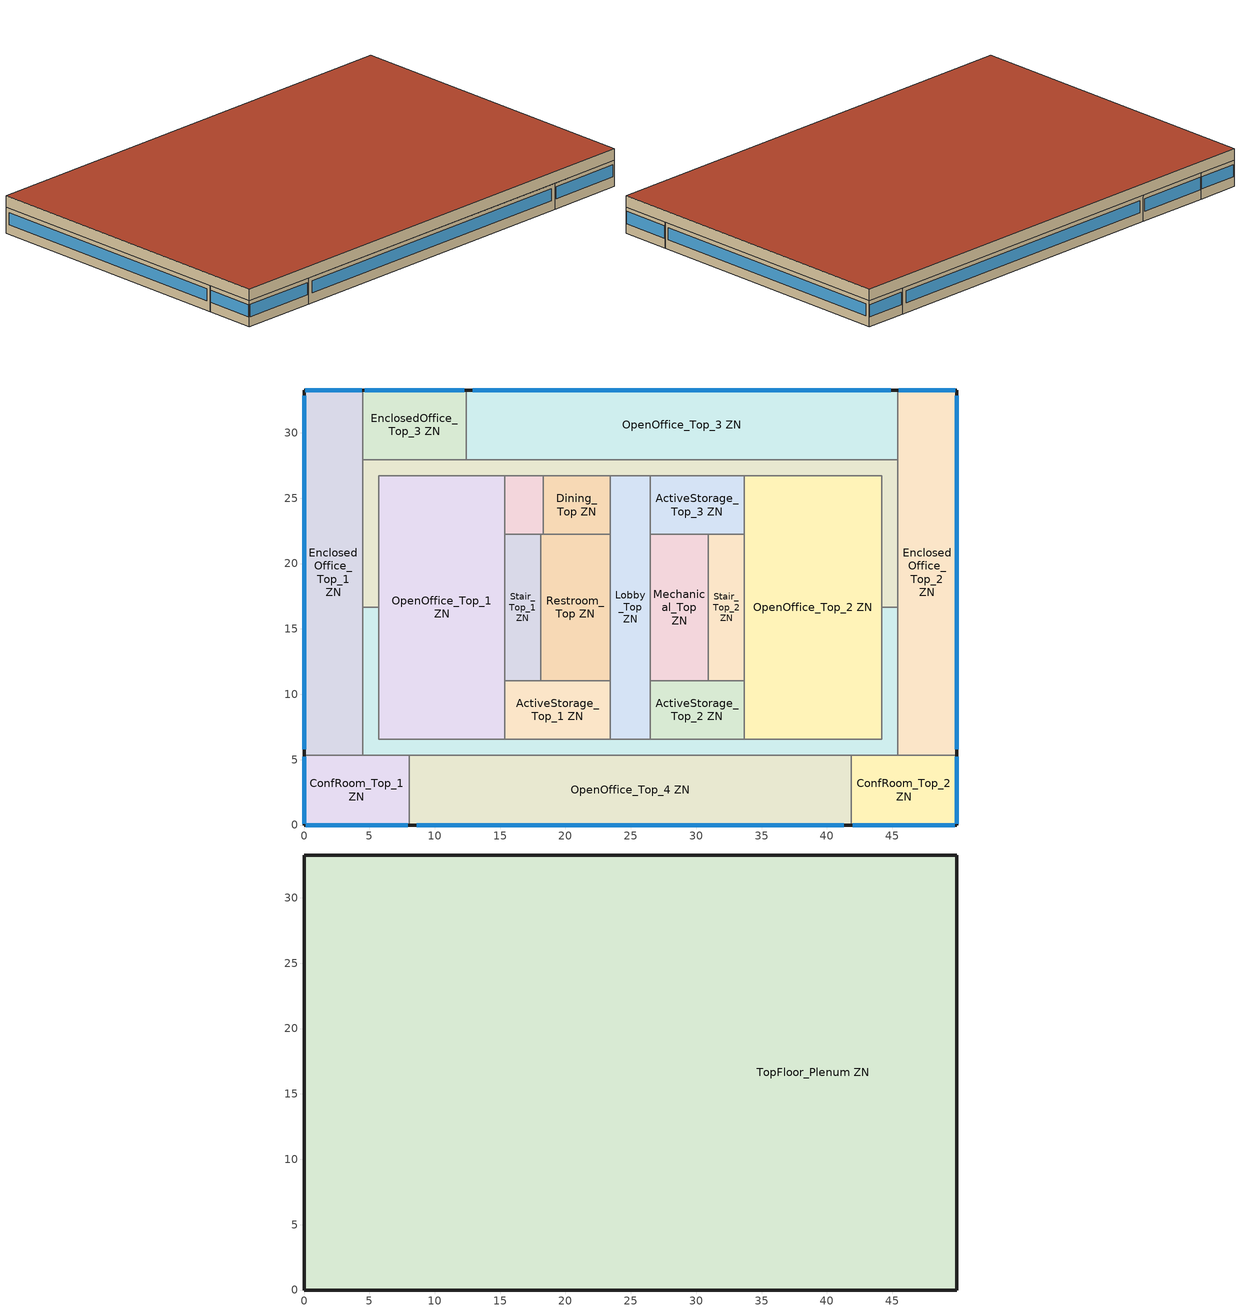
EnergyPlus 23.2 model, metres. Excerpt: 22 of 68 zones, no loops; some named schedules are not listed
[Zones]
ActiveStorage_Top_1 ZN
 floor to MidFloor_Plenum ZN (Typical Interior Floor): 23.43,11.04 23.43,6.56 15.35,6.56 15.35,11.04 z7.92
 wall to Restroom_Top ZN (Typical Interior Wall): 23.43,11.04 18.1,11.04 z7.92:10.67
 wall to Stair_Top_1 ZN (Typical Interior Wall): 18.1,11.04 15.35,11.04 z7.92:10.67
 wall to Lobby_Top ZN (Typical Interior Wall): 23.43,6.56 23.43,11.04 z7.92:10.67
 wall to Corridor_Top_1 ZN (Typical Interior Wall): 15.35,6.56 23.43,6.56 z7.92:10.67
 wall to OpenOffice_Top_1 ZN (Typical Interior Wall): 15.35,11.04 15.35,6.56 z7.92:10.67
ActiveStorage_Top_2 ZN
 floor to MidFloor_Plenum ZN (Typical Interior Floor): 33.67,11.04 33.67,6.56 26.48,6.56 26.48,11.04 z7.92
 wall to Stair_Top_2 ZN (Typical Interior Wall): 33.67,11.04 30.93,11.04 z7.92:10.67
 wall to Mechanical_Top ZN (Typical Interior Wall): 30.93,11.04 26.48,11.04 z7.92:10.67
 wall to OpenOffice_Top_2 ZN (Typical Interior Wall): 33.67,6.56 33.67,11.04 z7.92:10.67
 wall to Corridor_Top_1 ZN (Typical Interior Wall): 26.48,6.56 33.67,6.56 z7.92:10.67
 wall to Lobby_Top ZN (Typical Interior Wall): 26.48,11.04 26.48,6.56 z7.92:10.67
ActiveStorage_Top_3 ZN
 floor to MidFloor_Plenum ZN (Typical Interior Floor): 33.67,26.71 33.67,22.23 26.48,22.23 26.48,26.71 z7.92
 wall to Corridor_Top_2 ZN (Typical Interior Wall): 33.67,26.71 26.48,26.71 z7.92:10.67
 wall to OpenOffice_Top_2 ZN (Typical Interior Wall): 33.67,22.23 33.67,26.71 z7.92:10.67
 wall to Stair_Top_2 ZN (Typical Interior Wall): 30.93,22.23 33.67,22.23 z7.92:10.67
 wall to Mechanical_Top ZN (Typical Interior Wall): 26.48,22.23 30.93,22.23 z7.92:10.67
 wall to Lobby_Top ZN (Typical Interior Wall): 26.48,26.71 26.48,22.23 z7.92:10.67
ActiveStorage_Top_4 ZN
 floor to MidFloor_Plenum ZN (Typical Interior Floor): 18.31,26.71 18.31,22.23 15.35,22.23 15.35,26.71 z7.92
 wall to Corridor_Top_2 ZN (Typical Interior Wall): 18.31,26.71 15.35,26.71 z7.92:10.67
 wall to Dining_Top ZN (Typical Interior Wall): 18.31,22.23 18.31,26.71 z7.92:10.67
 wall to Restroom_Top ZN (Typical Interior Wall): 18.1,22.23 18.31,22.23 z7.92:10.67
 wall to Stair_Top_1 ZN (Typical Interior Wall): 15.35,22.23 18.1,22.23 z7.92:10.67
 wall to OpenOffice_Top_1 ZN (Typical Interior Wall): 15.35,26.71 15.35,22.23 z7.92:10.67
ConfRoom_Top_1 ZN
 floor to MidFloor_Plenum ZN (Typical Interior Floor): 8.07,5.34 8.07,0 0,0 0,5.34 z7.92
 wall outside (PRM Steel Framed Exterior Wall R-8.06): 0,5.34 0,0 8.07,0 z7.92:10.67
 wall to Corridor_Top_1 ZN (Typical Interior Wall): 8.07,5.34 4.5,5.34 z7.92:10.67
 wall to EnclosedOffice_Top_1 ZN (Typical Interior Wall): 4.5,5.34 0,5.34 z7.92:10.67
 wall to OpenOffice_Top_4 ZN (Typical Interior Wall): 8.07,0 8.07,5.34 z7.92:10.67
 window (Simple Glazing U 0.57 SHGC 0.25 VT 0.28): 0.15,0 7.92,0 z8.97:10.24; 0,5.24 0,0.11 z8.97:10.25
ConfRoom_Top_2 ZN
 floor to MidFloor_Plenum ZN (Typical Interior Floor): 49.91,5.34 49.91,0 41.84,0 41.84,5.34 z7.92
 wall outside (PRM Steel Framed Exterior Wall R-8.06): 41.84,0 49.91,0 49.91,5.34 z7.92:10.67
 wall to Corridor_Top_1 ZN (Typical Interior Wall): 45.41,5.34 41.84,5.34 z7.92:10.67
 wall to EnclosedOffice_Top_2 ZN (Typical Interior Wall): 49.91,5.34 45.41,5.34 z7.92:10.67
 wall to OpenOffice_Top_4 ZN (Typical Interior Wall): 41.84,5.34 41.84,0 z7.92:10.67
 window (Simple Glazing U 0.57 SHGC 0.25 VT 0.28): 49.91,0.11 49.91,5.24 z8.97:10.25; 41.99,0 49.76,0 z8.97:10.24
Corridor_Top_1 ZN
 floor to MidFloor_Plenum ZN (Typical Interior Floor): 45.41,16.64 45.41,5.34 4.5,5.34 4.5,16.64 5.72,16.64 5.72,6.56 44.19,6.56 44.19,16.64 z7.92
 wall to Corridor_Top_2 ZN (Typical Interior Wall): 45.41,16.64 44.19,16.64 / 5.72,16.64 4.5,16.64 z7.92:10.67
 wall to Lobby_Top ZN (Typical Interior Wall): 26.48,6.56 23.43,6.56 z7.92:10.67
 wall to OpenOffice_Top_1 ZN (Typical Interior Wall): 15.35,6.56 5.72,6.56 5.72,16.64 z7.92:10.67
 wall to OpenOffice_Top_2 ZN (Typical Interior Wall): 44.19,16.64 44.19,6.56 33.67,6.56 z7.92:10.67
 wall to EnclosedOffice_Top_2 ZN (Typical Interior Wall): 45.41,5.34 45.41,16.64 z7.92:10.67
 wall to OpenOffice_Top_4 ZN (Typical Interior Wall): 8.07,5.34 16.57,5.34 33.34,5.34 41.84,5.34 z7.92:10.67
 wall to EnclosedOffice_Top_1 ZN (Typical Interior Wall): 4.5,16.64 4.5,5.34 z7.92:10.67
Corridor_Top_2 ZN
 floor to MidFloor_Plenum ZN (Typical Interior Floor): 45.41,27.93 45.41,16.64 44.19,16.64 44.19,26.71 5.72,26.71 5.72,16.64 4.5,16.64 4.5,27.93 z7.92
 wall to EnclosedOffice_Top_3 ZN (Typical Interior Wall): 12.39,27.93 10.08,27.93 4.5,27.93 z7.92:10.67
 wall to OpenOffice_Top_3 ZN (Typical Interior Wall): 45.41,27.93 12.39,27.93 z7.92:10.67
 wall to EnclosedOffice_Top_2 ZN (Typical Interior Wall): 45.41,16.64 45.41,27.93 z7.92:10.67
 wall to OpenOffice_Top_1 ZN (Typical Interior Wall): 5.72,16.64 5.72,26.71 15.35,26.71 z7.92:10.67
 wall to OpenOffice_Top_2 ZN (Typical Interior Wall): 33.67,26.71 44.19,26.71 44.19,16.64 z7.92:10.67
 wall to Lobby_Top ZN (Typical Interior Wall): 23.43,26.71 26.48,26.71 z7.92:10.67
 wall to Dining_Top ZN (Typical Interior Wall): 18.31,26.71 23.43,26.71 z7.92:10.67
 wall to EnclosedOffice_Top_1 ZN (Typical Interior Wall): 4.5,27.93 4.5,16.64 z7.92:10.67
Dining_Top ZN
 floor to MidFloor_Plenum ZN (Typical Interior Floor): 23.43,26.71 23.43,22.23 18.31,22.23 18.31,26.71 z7.92
 wall to Lobby_Top ZN (Typical Interior Wall): 23.43,22.23 23.43,26.71 z7.92:10.67
 wall to Restroom_Top ZN (Typical Interior Wall): 18.31,22.23 23.43,22.23 z7.92:10.67
EnclosedOffice_Top_1 ZN
 floor to MidFloor_Plenum ZN (Typical Interior Floor): 4.5,33.27 4.5,5.34 0,5.34 0,33.27 z7.92
 wall outside (PRM Steel Framed Exterior Wall R-8.06): 4.5,33.27 0,33.27 0,5.34 z7.92:10.67
 wall to EnclosedOffice_Top_3 ZN (Typical Interior Wall): 4.5,27.93 4.5,33.27 z7.92:10.67
 window (Simple Glazing U 0.57 SHGC 0.25 VT 0.28): 4.41,33.27 0.09,33.27 z8.97:10.25; 0,32.82 0,5.8 z8.97:10.24
EnclosedOffice_Top_2 ZN
 floor to MidFloor_Plenum ZN (Typical Interior Floor): 49.91,33.27 49.91,5.34 45.41,5.34 45.41,33.27 z7.92
 wall outside (PRM Steel Framed Exterior Wall R-8.06): 49.91,5.34 49.91,33.27 45.41,33.27 z7.92:10.67
 wall to OpenOffice_Top_3 ZN (Typical Interior Wall): 45.41,33.27 45.41,27.93 z7.92:10.67
 window (Simple Glazing U 0.57 SHGC 0.25 VT 0.28): 49.82,33.27 45.5,33.27 z8.97:10.25; 49.91,5.8 49.91,32.82 z8.97:10.24
EnclosedOffice_Top_3 ZN
 floor to MidFloor_Plenum ZN (Typical Interior Floor): 12.39,33.27 12.39,27.93 4.5,27.93 4.5,33.27 z7.92
 wall outside (PRM Steel Framed Exterior Wall R-8.06): 12.39,33.27 4.5,33.27 z7.92:10.67
 wall to OpenOffice_Top_3 ZN (Typical Interior Wall): 12.39,27.93 12.39,33.27 z7.92:10.67
 window (Simple Glazing U 0.57 SHGC 0.25 VT 0.28): 12.25,33.27 4.65,33.27 z8.97:10.24
Lobby_Top ZN
 floor to MidFloor_Plenum ZN (Typical Interior Floor): 26.48,26.71 26.48,6.56 23.43,6.56 23.43,26.71 z7.92
 wall to Mechanical_Top ZN (Typical Interior Wall): 26.48,11.04 26.48,22.23 z7.92:10.67
 wall to Restroom_Top ZN (Typical Interior Wall): 23.43,22.23 23.43,11.04 z7.92:10.67
Mechanical_Top ZN
 floor to MidFloor_Plenum ZN (Typical Interior Floor): 30.93,22.23 30.93,11.04 26.48,11.04 26.48,22.23 z7.92
 wall to Stair_Top_2 ZN (Typical Interior Wall): 30.93,11.04 30.93,22.23 z7.92:10.67
OpenOffice_Top_1 ZN
 floor to MidFloor_Plenum ZN (Typical Interior Floor): 15.35,26.71 15.35,6.56 5.72,6.56 5.72,26.71 z7.92
 wall to Stair_Top_1 ZN (Typical Interior Wall): 15.35,11.04 15.35,22.23 z7.92:10.67
OpenOffice_Top_2 ZN
 floor to MidFloor_Plenum ZN (Typical Interior Floor): 44.19,26.71 44.19,6.56 33.67,6.56 33.67,26.71 z7.92
 wall to Stair_Top_2 ZN (Typical Interior Wall): 33.67,22.23 33.67,11.04 z7.92:10.67
OpenOffice_Top_3 ZN
 floor to MidFloor_Plenum ZN (Typical Interior Floor): 45.41,33.27 45.41,27.93 12.39,27.93 12.39,33.27 z7.92
 wall outside (PRM Steel Framed Exterior Wall R-8.06): 45.41,33.27 12.39,33.27 z7.92:10.67
 window (Simple Glazing U 0.57 SHGC 0.25 VT 0.28): 44.87,33.27 12.92,33.27 z8.97:10.24
OpenOffice_Top_4 ZN
 floor to MidFloor_Plenum ZN (Typical Interior Floor): 41.84,5.34 41.84,0 8.07,0 8.07,5.34 z7.92
 wall outside (PRM Steel Framed Exterior Wall R-8.06): 8.07,0 41.84,0 z7.92:10.67
 window (Simple Glazing U 0.57 SHGC 0.25 VT 0.28): 8.61,0 41.3,0 z8.97:10.24
Restroom_Top ZN
 floor to MidFloor_Plenum ZN (Typical Interior Floor): 23.43,22.23 23.43,11.04 18.1,11.04 18.1,22.23 z7.92
 wall to Stair_Top_1 ZN (Typical Interior Wall): 18.1,22.23 18.1,11.04 z7.92:10.67
Stair_Top_1 ZN
 floor to MidFloor_Plenum ZN (Typical Interior Floor): 18.1,22.23 18.1,11.04 15.35,11.04 15.35,22.23 z7.92
Stair_Top_2 ZN
 floor to MidFloor_Plenum ZN (Typical Interior Floor): 33.67,22.23 33.67,11.04 30.93,11.04 30.93,22.23 z7.92
TopFloor_Plenum ZN
 floor to Restroom_Top ZN (Typical Interior Floor): 23.43,22.23 23.43,11.04 18.1,11.04 18.1,22.23 z10.67
 floor to OpenOffice_Top_3 ZN (Typical Interior Floor): 45.41,33.27 45.41,27.93 12.39,27.93 12.39,33.27 z10.67
 floor to ConfRoom_Top_1 ZN (Typical Interior Floor): 8.07,5.34 8.07,0 0,0 0,5.34 z10.67
 floor to Corridor_Top_1 ZN (Typical Interior Floor): 45.41,16.64 45.41,5.34 4.5,5.34 4.5,16.64 5.72,16.64 5.72,6.56 44.19,6.56 44.19,16.64 z10.67
 floor to Stair_Top_1 ZN (Typical Interior Floor): 18.1,22.23 18.1,11.04 15.35,11.04 15.35,22.23 z10.67
 floor to Dining_Top ZN (Typical Interior Floor): 23.43,26.71 23.43,22.23 18.31,22.23 18.31,26.71 z10.67
 floor to Lobby_Top ZN (Typical Interior Floor): 26.48,26.71 26.48,6.56 23.43,6.56 23.43,26.71 z10.67
 floor to ConfRoom_Top_2 ZN (Typical Interior Floor): 49.91,5.34 49.91,0 41.84,0 41.84,5.34 z10.67
 floor to EnclosedOffice_Top_1 ZN (Typical Interior Floor): 4.5,33.27 4.5,5.34 0,5.34 0,33.27 z10.67
 floor to EnclosedOffice_Top_2 ZN (Typical Interior Floor): 49.91,33.27 49.91,5.34 45.41,5.34 45.41,33.27 z10.67
 floor to Corridor_Top_2 ZN (Typical Interior Floor): 45.41,27.93 45.41,16.64 44.19,16.64 44.19,26.71 5.72,26.71 5.72,16.64 4.5,16.64 4.5,27.93 z10.67
 floor to OpenOffice_Top_2 ZN (Typical Interior Floor): 44.19,26.71 44.19,6.56 33.67,6.56 33.67,26.71 z10.67
 floor to OpenOffice_Top_1 ZN (Typical Interior Floor): 15.35,26.71 15.35,6.56 5.72,6.56 5.72,26.71 z10.67
 floor to EnclosedOffice_Top_3 ZN (Typical Interior Floor): 12.39,33.27 12.39,27.93 4.5,27.93 4.5,33.27 z10.67
 floor to OpenOffice_Top_4 ZN (Typical Interior Floor): 41.84,5.34 41.84,0 8.07,0 8.07,5.34 z10.67
 floor to ActiveStorage_Top_4 ZN (Typical Interior Floor): 18.31,26.71 18.31,22.23 15.35,22.23 15.35,26.71 z10.67
 floor to ActiveStorage_Top_2 ZN (Typical Interior Floor): 33.67,11.04 33.67,6.56 26.48,6.56 26.48,11.04 z10.67
 floor to Mechanical_Top ZN (Typical Interior Floor): 30.93,22.23 30.93,11.04 26.48,11.04 26.48,22.23 z10.67
 floor to ActiveStorage_Top_1 ZN (Typical Interior Floor): 23.43,11.04 23.43,6.56 15.35,6.56 15.35,11.04 z10.67
 floor to ActiveStorage_Top_3 ZN (Typical Interior Floor): 33.67,26.71 33.67,22.23 26.48,22.23 26.48,26.71 z10.67
 floor to Stair_Top_2 ZN (Typical Interior Floor): 33.67,22.23 33.67,11.04 30.93,11.04 30.93,22.23 z10.67
 wall outside (PRM Steel Framed Exterior Wall R-8.06): 49.91,33.27 0,33.27 0,0 49.91,0 49.91,33.27 z10.67:11.89
 roof outside (PRM IEAD Roof R-15.87): 49.91,0 49.91,33.27 0,33.27 0,0 z11.89
[Building]
90.1-PRM-2019--ASHRAE 169-2013-3B: North Axis {deg}=0; Terrain=City
[Site:Location]
El Paso International Ap  Ut: Latitude {deg}=31.77; Longitude {deg}=-106.5; Time Zone {hr}=-7; Elevation {m}=1186
[SizingPeriod:DesignDay] Month=7; Day of Month=21; Day Type=SummerDesignDay; Daily Dry-Bulb Temperature Range {deltaC}=9.5; Dry-Bulb Temperature Range Modifier Type=DefaultMultipliers; Barometric Pressure {Pa}=97679; Wind Speed {m/s}=4; Wind Direction {deg}=300; Rain Indicator=No; Snow Indicator=No; Daylight Saving Time Indicator=No; Solar Model Indicator=ASHRAETau; ASHRAE Clear Sky Optical Depth for Beam Irradiance (taub)=0.556; ASHRAE Clear Sky Optical Depth for Diffuse Irradiance (taud)=1.779; Begin Environment Reset Mode=FullResetAtBeginEnvironment
Name | Maximum Dry-Bulb Temperature {C} | Humidity Condition Type | Wetbulb or DewPoint at Maximum Dry-Bulb {C} | Enthalpy at Maximum Dry-Bulb {J/kg}
Atlanta Hartsfield Intl Ap Ann Clg .4% Condns DB=>MWB | 34.4 | Wetbulb | 23.5
Atlanta Hartsfield Intl Ap Ann Clg .4% Condns DP=>MDB | 27.3 | Dewpoint | 23.4
Atlanta Hartsfield Intl Ap Ann Clg .4% Condns Enth=>MDB | 31.3 | Enthalpy |  | 77900
Atlanta Hartsfield Intl Ap Ann Clg .4% Condns WB=>MDB | 31.2 | Wetbulb | 25.1
[Site:GroundTemperature:FCfactorMethod]
January Ground Temperature {C}=18.3; February Ground Temperature {C}=11.2; March Ground Temperature {C}=6.8; April Ground Temperature {C}=8.1; May Ground Temperature {C}=10.3; June Ground Temperature {C}=12.5; July Ground Temperature {C}=19.2; August Ground Temperature {C}=23.8; September Ground Temperature {C}=27.9; October Ground Temperature {C}=27.5; November Ground Temperature {C}=26.3; December Ground Temperature {C}=23.4
[Site:WaterMainsTemperature]
Calculation Method=Correlation; Annual Average Outdoor Air Temperature {C}=12.4667; Maximum Difference In Monthly Average Outdoor Air Temperatures {deltaC}=25.2
[Material] Thermal Absorptance=0.9
Name | Roughness | Thickness {m} | Conductivity {W/m-K} | Density {kg/m3} | Specific Heat {J/kg-K} | Solar Absorptance | Visible Absorptance
100mm Normalweight concrete floor | MediumSmooth | 0.1016 | 2.31 | 2322 | 832 | 0.7 | 0.7
5/8 in. Gypsum Board | MediumSmooth | 0.0159 | 0.16 | 800 | 1090 | 0.7 | 0.7
G01 13mm gypsum board | Smooth | 0.0127 | 0.16 | 800 | 1090 | 0.7 | 0.5
Metal Roof Surface | Smooth | 0.0008 | 45.28 | 7824 | 500 | 0.7 | 0.7
Roof Membrane | VeryRough | 0.0095 | 0.16 | 1121.29 | 1460 | 0.7 | 0.7
Std Wood 6inch | MediumSmooth | 0.15 | 0.12 | 540 | 1210 | 0.7 | 0.7
Stucco - 3/8 in. | Smooth | 0.009652 | 0.721197 | 1855.1 | 837.36 | 0 | 0
[Material:NoMass] Thermal Absorptance=0.9; Solar Absorptance=0.7
Name | Roughness | Thermal Resistance {m2-K/W} | Visible Absorptance
CP02 CARPET PAD | VeryRough | 0.21648 | 0.8
Typical Insulation R-14.76 | Smooth | 2.59864 | 0.7
Typical Insulation R-6.01 | Smooth | 1.05842 | 0.7
[WindowMaterial:SimpleGlazingSystem]
Simple Glazing U 0.57 SHGC 0.25 VT 0.28: U-Factor {W/m2-K}=3.23661; Solar Heat Gain Coefficient=0.25; Visible Transmittance=0.28
[Construction]
InteriorFurnishings: Std Wood 6inch
PRM IEAD Roof R-15.87: Roof Membrane, Typical Insulation R-14.76, Metal Roof Surface
PRM Steel Framed Exterior Wall R-8.06: Stucco - 3/8 in., 5/8 in. Gypsum Board, Typical Insulation R-6.01, 5/8 in. Gypsum Board
Simple Glazing U 0.57 SHGC 0.25 VT 0.28: Simple Glazing U 0.57 SHGC 0.25 VT 0.28
Typical Interior Floor: 100mm Normalweight concrete floor, CP02 CARPET PAD
Typical Interior Wall: G01 13mm gypsum board, G01 13mm gypsum board
[Space]
Name | Zone | Space Type
ActiveStorage_Top_1 | ActiveStorage_Top_1 ZN | MediumOffice - Storage
ActiveStorage_Top_2 | ActiveStorage_Top_2 ZN | MediumOffice - Storage
ActiveStorage_Top_3 | ActiveStorage_Top_3 ZN | MediumOffice - Storage
ActiveStorage_Top_4 | ActiveStorage_Top_4 ZN | MediumOffice - Storage
ConfRoom_Top_1 | ConfRoom_Top_1 ZN | MediumOffice - Conference
ConfRoom_Top_2 | ConfRoom_Top_2 ZN | MediumOffice - Conference
Corridor_Top_1 | Corridor_Top_1 ZN | MediumOffice - Corridor
Corridor_Top_2 | Corridor_Top_2 ZN | MediumOffice - Corridor
Dining_Top | Dining_Top ZN | MediumOffice - Dining
EnclosedOffice_Top_1 | EnclosedOffice_Top_1 ZN | MediumOffice - ClosedOffice
EnclosedOffice_Top_2 | EnclosedOffice_Top_2 ZN | MediumOffice - ClosedOffice
EnclosedOffice_Top_3 | EnclosedOffice_Top_3 ZN | MediumOffice - ClosedOffice
Lobby_Top | Lobby_Top ZN | MediumOffice - Lobby
Mechanical_Top | Mechanical_Top ZN | MediumOffice - Elec/MechRoom
OpenOffice_Top_1 | OpenOffice_Top_1 ZN | MediumOffice - OpenOffice
OpenOffice_Top_2 | OpenOffice_Top_2 ZN | MediumOffice - OpenOffice
OpenOffice_Top_3 | OpenOffice_Top_3 ZN | MediumOffice - OpenOffice
OpenOffice_Top_4 | OpenOffice_Top_4 ZN | MediumOffice - OpenOffice
Restroom_Top | Restroom_Top ZN | MediumOffice - Restroom
Stair_Top_1 | Stair_Top_1 ZN | MediumOffice - Stair
Stair_Top_2 | Stair_Top_2 ZN | MediumOffice - Stair
TopFloor_Plenum | TopFloor_Plenum ZN | Plenum Space Type
[SpaceList]
MediumOffice - Storage: ActiveStorage_Bot_2, ActiveStorage_Bot_4, ActiveStorage_Mid_4, ActiveStorage_Mid_2, ActiveStorage_Bot_3, ActiveStorage_Bot_1, ActiveStorage_Mid_1, ActiveStorage_Top_2, ActiveStorage_Mid_3, ActiveStorage_Top_4, ActiveStorage_Top_3, ActiveStorage_Top_1
MediumOffice - Conference: ConfRoom_Bot_1, ConfRoom_Bot_2, ConfRoom_Top_2, ConfRoom_Mid_2, ConfRoom_Mid_1, ConfRoom_Top_1
MediumOffice - Corridor: Corridor_Bot_1, Corridor_Bot_2, Corridor_Top_1, Corridor_Mid_1, Corridor_Mid_2, Corridor_Top_2
MediumOffice - Dining: Dining_Bot, Dining_Mid, Dining_Top
MediumOffice - ClosedOffice: EnclosedOffice_Top_3, EnclosedOffice_Bot_3, EnclosedOffice_Bot_1, EnclosedOffice_Bot_4, EnclosedOffice_Mid_2, EnclosedOffice_Bot_2, EnclosedOffice_Mid_1, EnclosedOffice_Mid_3, EnclosedOffice_Top_2, EnclosedOffice_Top_1
Plenum Space Type: MidFloor_Plenum, FirstFloor_Plenum, TopFloor_Plenum
MediumOffice - Lobby: Lounge_Bot, Lobby_Bot, Lobby_Top, Lobby_Mid
MediumOffice - Elec/MechRoom: Mechanical_Bot, Mechanical_Mid, Mechanical_Top
MediumOffice - OpenOffice: OpenOffice_Top_4, OpenOffice_Mid_1, OpenOffice_Top_1, OpenOffice_Bot_2, OpenOffice_Bot_3, OpenOffice_Bot_1, OpenOffice_Top_3, OpenOffice_Mid_4, OpenOffice_Mid_2, OpenOffice_Mid_3, OpenOffice_Top_2
MediumOffice - Restroom: Restroom_Bot, Restroom_Mid, Restroom_Top
MediumOffice - Stair: Stair_Top_2, Stair_Bot_2, Stair_Bot_1, Stair_Mid_2, Stair_Top_1, Stair_Mid_1
[Zone] Multiplier=1
Name | Part of Total Floor Area
ActiveStorage_Top_1 ZN; ActiveStorage_Top_2 ZN; ActiveStorage_Top_3 ZN; ActiveStorage_Top_4 ZN; ConfRoom_Top_1 ZN; ConfRoom_Top_2 ZN; Corridor_Top_1 ZN; Corridor_Top_2 ZN; Dining_Top ZN; EnclosedOffice_Top_1 ZN; EnclosedOffice_Top_2 ZN; EnclosedOffice_Top_3 ZN; Lobby_Top ZN; Mechanical_Top ZN; OpenOffice_Top_1 ZN; OpenOffice_Top_2 ZN; OpenOffice_Top_3 ZN; OpenOffice_Top_4 ZN; Restroom_Top ZN; Stair_Top_1 ZN; Stair_Top_2 ZN | Yes
TopFloor_Plenum ZN | No
[InternalMass] Construction=InteriorFurnishings
Name | Zone or ZoneList | Space or SpaceList | Surface Area {m2}
ActiveStorage_Top_1 Mass | ActiveStorage_Top_1 ZN | ActiveStorage_Top_1 | 72.3705
ActiveStorage_Top_2 Mass | ActiveStorage_Top_2 ZN | ActiveStorage_Top_2 | 64.4479
ActiveStorage_Top_3 Mass | ActiveStorage_Top_3 ZN | ActiveStorage_Top_3 | 64.4479
ActiveStorage_Top_4 Mass | ActiveStorage_Top_4 ZN | ActiveStorage_Top_4 | 26.4846
ConfRoom_Top_1 Mass | ConfRoom_Top_1 ZN | ConfRoom_Top_1 | 86.211
ConfRoom_Top_2 Mass | ConfRoom_Top_2 ZN | ConfRoom_Top_2 | 86.211
Corridor_Top_1 Mass | Corridor_Top_1 ZN | Corridor_Top_1 | 148.881
Corridor_Top_2 Mass | Corridor_Top_2 ZN | Corridor_Top_2 | 148.881
Dining_Top Mass | Dining_Top ZN | Dining_Top | 45.8859
EnclosedOffice_Top_1 Mass | EnclosedOffice_Top_1 ZN | EnclosedOffice_Top_1 | 251.597
EnclosedOffice_Top_2 Mass | EnclosedOffice_Top_2 ZN | EnclosedOffice_Top_2 | 251.597
EnclosedOffice_Top_3 Mass | EnclosedOffice_Top_3 ZN | EnclosedOffice_Top_3 | 84.2524
Lobby_Top Mass | Lobby_Top ZN | Lobby_Top | 122.855
Mechanical_Top Mass | Mechanical_Top ZN | Mechanical_Top | 99.6165
OpenOffice_Top_1 Mass | OpenOffice_Top_1 ZN | OpenOffice_Top_1 | 388.208
OpenOffice_Top_2 Mass | OpenOffice_Top_2 ZN | OpenOffice_Top_2 | 423.848
OpenOffice_Top_3 Mass | OpenOffice_Top_3 ZN | OpenOffice_Top_3 | 352.626
OpenOffice_Top_4 Mass | OpenOffice_Top_4 ZN | OpenOffice_Top_4 | 360.821
Restroom_Top Mass | Restroom_Top ZN | Restroom_Top | 119.412
Stair_Top_1 Mass | Stair_Top_1 ZN | Stair_Top_1 | 61.4118
Stair_Top_2 Mass | Stair_Top_2 ZN | Stair_Top_2 | 61.4118
TopFloor_Plenum Mass | TopFloor_Plenum ZN | TopFloor_Plenum | 3321.48
[People] Number of People Schedule=OfficeMedium BLDG_OCC_SCH; Number of People Calculation Method=People/Area; Fraction Radiant=0.3; Activity Level Schedule=OfficeMedium ACTIVITY_SCH; Work Efficiency Schedule=Work Efficiency Schedule; Clothing Insulation Schedule=Clothing Schedule; Air Velocity Schedule=Air Velocity Schedule
Name | Zone or ZoneList or Space or SpaceList | People per Floor Area {person/m2}
MediumOffice - Conference People | MediumOffice - Conference | 0.538196
MediumOffice - Dining People | MediumOffice - Dining | 0.107639
MediumOffice - ClosedOffice People | MediumOffice - ClosedOffice | 0.0511286
MediumOffice - Lobby People | MediumOffice - Lobby | 0.107639
MediumOffice - OpenOffice People | MediumOffice - OpenOffice | 0.0565105
[Lights] Design Level Calculation Method=Watts/Area; Watts per Zone Floor Area {W/m2}=0; Return Air Fraction=0; Fraction Radiant=0.7; Fraction Visible=0.2; Fraction Replaceable=0
Name | Zone or ZoneList or Space or SpaceList | Schedule
MediumOffice - Storage Lights | MediumOffice - Storage | OfficeMedium BLDG_LIGHT_SCH_2013_0.0000 5_0.0000
MediumOffice - Conference Lights | MediumOffice - Conference | OfficeMedium BLDG_LIGHT_SCH_2013_0.0000 1_0.0000
MediumOffice - Corridor Lights | MediumOffice - Corridor | OfficeMedium BLDG_LIGHT_SCH_2013_0.0000 3_0.0000
MediumOffice - Dining Lights | MediumOffice - Dining | OfficeMedium BLDG_LIGHT_SCH_2013_0.0000 8_0.0000
MediumOffice - ClosedOffice Lights | MediumOffice - ClosedOffice | OfficeMedium BLDG_LIGHT_SCH_2013_0.0000 4_0.0000 1_0.0000 1_0.0000 1_0.0000 1_0.0000
MediumOffice - Lobby Lights | MediumOffice - Lobby | OfficeMedium BLDG_LIGHT_SCH_2013_0.0000 6_0.0000
MediumOffice - Elec/MechRoom Lights | MediumOffice - Elec/MechRoom | OfficeMedium BLDG_LIGHT_SCH_2013_0.0000 7_0.0000
MediumOffice - OpenOffice Lights | MediumOffice - OpenOffice | OfficeMedium BLDG_LIGHT_SCH_2013_0.0000 4_0.0000 1_0.0000 1_0.0000 1_0.0000 1
MediumOffice - Restroom Lights | MediumOffice - Restroom | OfficeMedium BLDG_LIGHT_SCH_2013_0.0000 9_0.0000
MediumOffice - Stair Lights | MediumOffice - Stair | OfficeMedium BLDG_LIGHT_SCH_2013_0.0000 2_0.0000
[ElectricEquipment] Schedule=OfficeMedium BLDG_EQUIP_SCH_2013; Design Level Calculation Method=Watts/Area; Fraction Latent=0; Fraction Radiant=0.5; Fraction Lost=0
Name | Zone or ZoneList or Space or SpaceList | Watts per Zone Floor Area {W/m2}
MediumOffice - Conference Elec Equip | MediumOffice - Conference | 10.7639
MediumOffice - Corridor Elec Equip | MediumOffice - Corridor | 3.12153
MediumOffice - Dining Elec Equip | MediumOffice - Dining | 10.7639
MediumOffice - ClosedOffice Elec Equip | MediumOffice - ClosedOffice | 9.3646
MediumOffice - Lobby Elec Equip | MediumOffice - Lobby | 2.90626
MediumOffice - Elec/MechRoom Elec Equip | MediumOffice - Elec/MechRoom | 2.90626
MediumOffice - OpenOffice Elec Equip | MediumOffice - OpenOffice | 10.3334
MediumOffice - Restroom Elec Equip | MediumOffice - Restroom | 2.90626
[ZoneInfiltration:DesignFlowRate] Constant Term Coefficient=0; Temperature Term Coefficient=0; Velocity Term Coefficient=0.224; Velocity Squared Term Coefficient=0
Name | Zone or ZoneList or Space or SpaceList | Schedule | Design Flow Rate Calculation Method | Design Flow Rate {m3/s} | Flow Rate per Exterior Surface Area {m3/s-m2}
ActiveStorage_Top_1 Infiltration | ActiveStorage_Top_1 | Always On Discrete 21 | Flow/Zone | 0
ActiveStorage_Top_2 Infiltration | ActiveStorage_Top_2 | Always On Discrete 4 | Flow/Zone | 0
ActiveStorage_Top_3 Infiltration | ActiveStorage_Top_3 | Always On Discrete 19 | Flow/Zone | 0
ActiveStorage_Top_4 Infiltration | ActiveStorage_Top_4 | Always On Discrete 16 | Flow/Zone | 0
ConfRoom_Top_1 Infiltration | ConfRoom_Top_1 | OfficeMedium INFIL_SCH_PNNL | Flow/ExteriorWallArea |  | 0.00152616
ConfRoom_Top_2 Infiltration | ConfRoom_Top_2 | OfficeMedium INFIL_SCH_PNNL | Flow/ExteriorWallArea |  | 0.00152616
Corridor_Top_1 Infiltration | Corridor_Top_1 | Always On Discrete | Flow/Zone | 0
Corridor_Top_2 Infiltration | Corridor_Top_2 | Always On Discrete 15 | Flow/Zone | 0
Dining_Top Infiltration | Dining_Top | Always On Discrete 17 | Flow/Zone | 0
EnclosedOffice_Top_1 Infiltration | EnclosedOffice_Top_1 | OfficeMedium INFIL_SCH_PNNL | Flow/ExteriorWallArea |  | 0.00152616
EnclosedOffice_Top_2 Infiltration | EnclosedOffice_Top_2 | OfficeMedium INFIL_SCH_PNNL | Flow/ExteriorWallArea |  | 0.00152616
EnclosedOffice_Top_3 Infiltration | EnclosedOffice_Top_3 | OfficeMedium INFIL_SCH_PNNL | Flow/ExteriorWallArea |  | 0.00152616
Lobby_Top Infiltration | Lobby_Top | Always On Discrete 6 | Flow/Zone | 0
Mechanical_Top Infiltration | Mechanical_Top | Always On Discrete 13 | Flow/Zone | 0
OpenOffice_Top_1 Infiltration | OpenOffice_Top_1 | Always On Discrete | Flow/Zone | 0
OpenOffice_Top_2 Infiltration | OpenOffice_Top_2 | Always On Discrete 20 | Flow/Zone | 0
OpenOffice_Top_3 Infiltration | OpenOffice_Top_3 | OfficeMedium INFIL_SCH_PNNL | Flow/ExteriorWallArea |  | 0.00152616
OpenOffice_Top_4 Infiltration | OpenOffice_Top_4 | OfficeMedium INFIL_SCH_PNNL | Flow/ExteriorWallArea |  | 0.00152616
Restroom_Top Infiltration | Restroom_Top | Always On Discrete 18 | Flow/Zone | 0
Stair_Top_1 Infiltration | Stair_Top_1 | Always On Discrete 10 | Flow/Zone | 0
Stair_Top_2 Infiltration | Stair_Top_2 | Always On Discrete | Flow/Zone | 0
TopFloor_Plenum Infiltration | TopFloor_Plenum | Always On Discrete | Flow/ExteriorWallArea |  | 0.00152616
[Exterior:Lights] Schedule=Always On Discrete; Control Option=AstronomicalClock
Name | Design Level {W}
NonDimming Exterior Lights Def | 519
Occ Sensing Exterior Lights Def | 7402
[AirLoopHVAC:ReturnPlenum]
Air Loop HVAC Return Plenum 3: Zone=TopFloor_Plenum ZN
[AvailabilityManager:Scheduled]
Name | Schedule
Building Story 1 PVAV_Reheat (Sys5) OA System Availability Manager | Always On Discrete 576
Building Story 2 PVAV_Reheat (Sys5) OA System Availability Manager | Always On Discrete 578
Building Story 3 PVAV_Reheat (Sys5) OA System Availability Manager | Always On Discrete 580
ClassRoom_Bot ZN PSZ-AC OA System Availability Manager | Always On Discrete 582
ConfRoom_Bot_1 ZN PSZ-AC OA System Availability Manager | Always On Discrete 584
ConfRoom_Bot_2 ZN PSZ-AC OA System Availability Manager | Always On Discrete 586
ConfRoom_Mid_1 ZN PSZ-AC OA System Availability Manager | Always On Discrete 588
ConfRoom_Mid_2 ZN PSZ-AC OA System Availability Manager | Always On Discrete 590
ConfRoom_Top_1 ZN PSZ-AC OA System Availability Manager | Always On Discrete 592
ConfRoom_Top_2 ZN PSZ-AC OA System Availability Manager | Always On Discrete 594
Dining_Bot ZN PSZ-AC OA System Availability Manager | Always On Discrete 596
Dining_Mid ZN PSZ-AC OA System Availability Manager | Always On Discrete 598
Dining_Top ZN PSZ-AC OA System Availability Manager | Always On Discrete 600
EnclosedOffice_Bot_1 ZN PSZ-AC OA System Availability Manager | Always On Discrete 602
EnclosedOffice_Bot_2 ZN PSZ-AC OA System Availability Manager | Always On Discrete 604
EnclosedOffice_Bot_3 ZN PSZ-AC OA System Availability Manager | Always On Discrete 606
EnclosedOffice_Bot_4 ZN PSZ-AC OA System Availability Manager | Always On Discrete 608
EnclosedOffice_Mid_1 ZN PSZ-AC OA System Availability Manager | Always On Discrete 610
EnclosedOffice_Mid_2 ZN PSZ-AC OA System Availability Manager | Always On Discrete 612
EnclosedOffice_Mid_3 ZN PSZ-AC OA System Availability Manager | Always On Discrete 614
EnclosedOffice_Top_1 ZN PSZ-AC OA System Availability Manager | Always On Discrete 616
EnclosedOffice_Top_2 ZN PSZ-AC OA System Availability Manager | Always On Discrete 618
EnclosedOffice_Top_3 ZN PSZ-AC OA System Availability Manager | Always On Discrete 620
Lobby_Bot ZN PSZ-AC OA System Availability Manager | Always On Discrete 622
Lobby_Mid ZN PSZ-AC OA System Availability Manager | Always On Discrete 624
Lobby_Top ZN PSZ-AC OA System Availability Manager | Always On Discrete 626
Lounge_Bot ZN PSZ-AC OA System Availability Manager | Always On Discrete 628
OpenOffice_Bot_1 ZN PSZ-AC OA System Availability Manager | Always On Discrete 630
OpenOffice_Bot_2 ZN PSZ-AC OA System Availability Manager | Always On Discrete 632
OpenOffice_Bot_3 ZN PSZ-AC OA System Availability Manager | Always On Discrete 634
OpenOffice_Mid_1 ZN PSZ-AC OA System Availability Manager | Always On Discrete 636
OpenOffice_Mid_2 ZN PSZ-AC OA System Availability Manager | Always On Discrete 638
OpenOffice_Mid_3 ZN PSZ-AC OA System Availability Manager | Always On Discrete 640
OpenOffice_Mid_4 ZN PSZ-AC OA System Availability Manager | Always On Discrete 642
OpenOffice_Top_1 ZN PSZ-AC OA System Availability Manager | Always On Discrete 644
OpenOffice_Top_2 ZN PSZ-AC OA System Availability Manager | Always On Discrete 646
OpenOffice_Top_3 ZN PSZ-AC OA System Availability Manager | Always On Discrete 648
OpenOffice_Top_4 ZN PSZ-AC OA System Availability Manager | Always On Discrete 650
[AvailabilityManager:NightCycle] Control Type=CycleOnAny; Thermostat Tolerance {deltaC}=1; Cycling Run Time Control Type=FixedRunTime; Cycling Run Time {s}=1800
Name | Applicability Schedule | Fan Schedule
Availability Manager Night Cycle 4 | Always On Discrete 32 | Building Story 1 PVAV_Reheat (Sys5) fan schedule
Availability Manager Night Cycle 18 | Always On Discrete 218 | Building Story 2 PVAV_Reheat (Sys5) fan schedule
Availability Manager Night Cycle 29 | Always On Discrete 371 | Building Story 3 PVAV_Reheat (Sys5) fan schedule
Availability Manager Night Cycle 8 | Always On Discrete 107 | Always On Discrete 63
Availability Manager Night Cycle 5 | Always On Discrete 74 | Always On Discrete 63
Availability Manager Night Cycle 6 | Always On Discrete 85 | Always On Discrete 63
Availability Manager Night Cycle 19 | Always On Discrete 260 | Always On Discrete 249
Availability Manager Night Cycle 20 | Always On Discrete 271 | Always On Discrete 249
Availability Manager Night Cycle 30 | Always On Discrete 413 | Always On Discrete 402
Availability Manager Night Cycle 31 | Always On Discrete 424 | Always On Discrete 402
Availability Manager Night Cycle 9 | Always On Discrete 118 | Always On Discrete 63
Availability Manager Night Cycle 32 | Always On Discrete 435 | Always On Discrete 402
Availability Manager Night Cycle 33 | Always On Discrete 446 | Always On Discrete 402
Availability Manager Night Cycle 10 | Always On Discrete 129 | Always On Discrete 63
[Schedule:Day:Interval]
OfficeMedium BLDG_LIGHT_SCH_2013 Sun Day 9; OfficeMedium BLDG_LIGHT_SCH_2013 Sun Day 8; OfficeMedium BLDG_LIGHT_SCH_2013 Sun Day 20; OfficeMedium BLDG_LIGHT_SCH_2013 Sun Day 25; OfficeMedium BLDG_LIGHT_SCH_2013 Sun Day 28; OfficeMedium BLDG_LIGHT_SCH_2013 Sun Day 14; OfficeMedium BLDG_LIGHT_SCH_2013 Sun Day 16; OfficeMedium BLDG_LIGHT_SCH_2013 Sun Day 27; OfficeMedium BLDG_LIGHT_SCH_2013 Sun Day 26; OfficeMedium BLDG_LIGHT_SCH_2013 Sun Day 10: No, 06:00, 0.05, 18:00, 0.0431163, 24:00, 0.05
OfficeMedium BLDG_LIGHT_SCH_2013 Wkdy Day 9; OfficeMedium BLDG_LIGHT_SCH_2013 Wkdy Day 8; OfficeMedium BLDG_LIGHT_SCH_2013 Wkdy Day 20; OfficeMedium BLDG_LIGHT_SCH_2013 Wkdy Day 25; OfficeMedium BLDG_LIGHT_SCH_2013 Wkdy Day 28; OfficeMedium BLDG_LIGHT_SCH_2013 Wkdy Day 14; OfficeMedium BLDG_LIGHT_SCH_2013 Wkdy Day 16; OfficeMedium BLDG_LIGHT_SCH_2013 Wkdy Day 27; OfficeMedium BLDG_LIGHT_SCH_2013 Wkdy Day 26; OfficeMedium BLDG_LIGHT_SCH_2013 Wkdy Day 10: No, 05:00, 0.05, 06:00, 0.1, 07:00, 0.0862326, 08:00, 0.258698, 17:00, 0.776093, 18:00, 0.431163, 20:00, 0.258698, 22:00, 0.172465, 23:00, 0.0862326, 24:00, 0.0431163
OfficeMedium BLDG_LIGHT_SCH_2013 Sat Day 9; OfficeMedium BLDG_LIGHT_SCH_2013 Sat Day 8; OfficeMedium BLDG_LIGHT_SCH_2013 Sat Day 20; OfficeMedium BLDG_LIGHT_SCH_2013 Sat Day 25; OfficeMedium BLDG_LIGHT_SCH_2013 Sat Day 28; OfficeMedium BLDG_LIGHT_SCH_2013 Sat Day 14; OfficeMedium BLDG_LIGHT_SCH_2013 Sat Day 16; OfficeMedium BLDG_LIGHT_SCH_2013 Sat Day 27; OfficeMedium BLDG_LIGHT_SCH_2013 Sat Day 26; OfficeMedium BLDG_LIGHT_SCH_2013 Sat Day 10: No, 06:00, 0.05, 08:00, 0.0862326, 12:00, 0.258698, 17:00, 0.129349, 19:00, 0.0431163, 24:00, 0.05
Schedule Day 38; MediumOffice - Storage Lights Winter Design Day 1; MediumOffice - OpenOffice People Winter Design Day 1; Work Efficiency Schedule Default; Schedule Day 8; MediumOffice - Restroom Elec Equip Winter Design Day 1; Schedule Day 37; MediumOffice - Conference Lights Winter Design Day 1; Schedule Day 49; MediumOffice - Corridor Lights Winter Design Day 1; Schedule Day 54; MediumOffice - Dining Lights Winter Design Day 1; Schedule Day 57; MediumOffice - ClosedOffice Lights Winter Design Day 1; Schedule Day 43; MediumOffice - Lobby Lights Winter Design Day 1; Schedule Day 45; MediumOffice - Elec/MechRoom Lights Winter Design Day 1; Schedule Day 56; MediumOffice - OpenOffice Lights Winter Design Day 1; Schedule Day 55; MediumOffice - Restroom Lights Winter Design Day 1; Schedule Day 39; MediumOffice - Stair Lights Winter Design Day 1: No, 24:00, 0
MediumOffice - Storage Lights Summer Design Day 1; MediumOffice - Conference Lights Summer Design Day 1; MediumOffice - Corridor Lights Summer Design Day 1; MediumOffice - Dining Lights Summer Design Day 1; MediumOffice - ClosedOffice Lights Summer Design Day 1; MediumOffice - Lobby Lights Summer Design Day 1; MediumOffice - Elec/MechRoom Lights Summer Design Day 1; MediumOffice - OpenOffice Lights Summer Design Day 1; MediumOffice - Restroom Lights Summer Design Day 1; MediumOffice - Stair Lights Summer Design Day 1: No, 24:00, 0.776093
OfficeMedium BLDG_OCC_SCH Default: No, 06:00, 0, 18:00, 0.05, 24:00, 0
OfficeMedium BLDG_OCC_SCH Wkdy Day: No, 06:00, 0, 07:00, 0.1, 08:00, 0.2, 12:00, 0.95, 13:00, 0.5, 17:00, 0.95, 18:00, 0.3, 22:00, 0.1, 24:00, 0.05
OfficeMedium BLDG_OCC_SCH Sat Day: No, 06:00, 0, 08:00, 0.1, 12:00, 0.3, 17:00, 0.1, 19:00, 0.05, 24:00, 0
MediumOffice - OpenOffice People Summer Design Day 1: No, 24:00, 0.95
OfficeMedium ACTIVITY_SCH Default; OfficeMedium ACTIVITY_SCH Summer Design Day; OfficeMedium ACTIVITY_SCH Winter Design Day: No, 24:00, 120
Clothing Schedule Default Winter Clothes; OfficeMedium INFIL_SCH_PNNL Default; OpenOffice_Top_4 Infiltration Summer Design Day 1; OpenOffice_Top_4 Infiltration Winter Design Day 1: No, 24:00, 1
Air Velocity Schedule Default: No, 24:00, 0.2
OfficeMedium BLDG_EQUIP_SCH_2013 Sun Day: No, 06:00, 0.230755, 18:00, 0.288107, 24:00, 0.230755
OfficeMedium BLDG_EQUIP_SCH_2013 Wkdy Day: No, 06:00, 0.307674, 08:00, 0.381235, 12:00, 0.857778, 13:00, 0.76247, 17:00, 0.857778, 18:00, 0.476543, 24:00, 0.381235
OfficeMedium BLDG_EQUIP_SCH_2013 Sat Day: No, 06:00, 0.230755, 08:00, 0.381235, 12:00, 0.476543, 17:00, 0.33358, 19:00, 0.285926, 24:00, 0.230755
MediumOffice - Restroom Elec Equip Summer Design Day 1: No, 24:00, 0.857778
OfficeMedium INFIL_SCH_PNNL SmrDsn|Wkdy Day: No, 06:00, 1, 22:00, 0.25, 24:00, 1
OfficeMedium INFIL_SCH_PNNL WntrDsn|Sat Day: No, 06:00, 1, 18:00, 0.25, 24:00, 1
[Schedule:Week:Daily]
OfficeMedium BLDG_LIGHT_SCH_2013_0.0000 5_0.0000 Week Rule - Jan1-Dec31: OfficeMedium BLDG_LIGHT_SCH_2013 Sun Day 9, OfficeMedium BLDG_LIGHT_SCH_2013 Wkdy Day 9, OfficeMedium BLDG_LIGHT_SCH_2013 Wkdy Day 9, OfficeMedium BLDG_LIGHT_SCH_2013 Wkdy Day 9, OfficeMedium BLDG_LIGHT_SCH_2013 Wkdy Day 9, OfficeMedium BLDG_LIGHT_SCH_2013 Wkdy Day 9, OfficeMedium BLDG_LIGHT_SCH_2013 Sat Day 9, Schedule Day 38, MediumOffice - Storage Lights Summer Design Day 1, MediumOffice - Storage Lights Winter Design Day 1, Schedule Day 38, Schedule Day 38
OfficeMedium BLDG_OCC_SCH Week Rule - Jan1-Dec31: OfficeMedium BLDG_OCC_SCH Default, OfficeMedium BLDG_OCC_SCH Wkdy Day, OfficeMedium BLDG_OCC_SCH Wkdy Day, OfficeMedium BLDG_OCC_SCH Wkdy Day, OfficeMedium BLDG_OCC_SCH Wkdy Day, OfficeMedium BLDG_OCC_SCH Wkdy Day, OfficeMedium BLDG_OCC_SCH Sat Day, OfficeMedium BLDG_OCC_SCH Default, MediumOffice - OpenOffice People Summer Design Day 1, MediumOffice - OpenOffice People Winter Design Day 1, OfficeMedium BLDG_OCC_SCH Default, OfficeMedium BLDG_OCC_SCH Default
OfficeMedium ACTIVITY_SCH Week Rule - Jan1-Dec31: OfficeMedium ACTIVITY_SCH Default, OfficeMedium ACTIVITY_SCH Default, OfficeMedium ACTIVITY_SCH Default, OfficeMedium ACTIVITY_SCH Default, OfficeMedium ACTIVITY_SCH Default, OfficeMedium ACTIVITY_SCH Default, OfficeMedium ACTIVITY_SCH Default, OfficeMedium ACTIVITY_SCH Default, OfficeMedium ACTIVITY_SCH Summer Design Day, OfficeMedium ACTIVITY_SCH Winter Design Day, OfficeMedium ACTIVITY_SCH Default, OfficeMedium ACTIVITY_SCH Default
Work Efficiency Schedule Week Rule - Jan1-Dec31: Work Efficiency Schedule Default, Work Efficiency Schedule Default, Work Efficiency Schedule Default, Work Efficiency Schedule Default, Work Efficiency Schedule Default, Work Efficiency Schedule Default, Work Efficiency Schedule Default, Work Efficiency Schedule Default, Work Efficiency Schedule Default, Work Efficiency Schedule Default, Work Efficiency Schedule Default, Work Efficiency Schedule Default
Clothing Schedule Week Rule - Jan1-Dec31: Clothing Schedule Default Winter Clothes, Clothing Schedule Default Winter Clothes, Clothing Schedule Default Winter Clothes, Clothing Schedule Default Winter Clothes, Clothing Schedule Default Winter Clothes, Clothing Schedule Default Winter Clothes, Clothing Schedule Default Winter Clothes, Clothing Schedule Default Winter Clothes, Clothing Schedule Default Winter Clothes, Clothing Schedule Default Winter Clothes, Clothing Schedule Default Winter Clothes, Clothing Schedule Default Winter Clothes
Air Velocity Schedule Week Rule - Jan1-Dec31: Air Velocity Schedule Default, Air Velocity Schedule Default, Air Velocity Schedule Default, Air Velocity Schedule Default, Air Velocity Schedule Default, Air Velocity Schedule Default, Air Velocity Schedule Default, Air Velocity Schedule Default, Air Velocity Schedule Default, Air Velocity Schedule Default, Air Velocity Schedule Default, Air Velocity Schedule Default
OfficeMedium BLDG_EQUIP_SCH_2013 Week Rule - Jan1-Dec31: OfficeMedium BLDG_EQUIP_SCH_2013 Sun Day, OfficeMedium BLDG_EQUIP_SCH_2013 Wkdy Day, OfficeMedium BLDG_EQUIP_SCH_2013 Wkdy Day, OfficeMedium BLDG_EQUIP_SCH_2013 Wkdy Day, OfficeMedium BLDG_EQUIP_SCH_2013 Wkdy Day, OfficeMedium BLDG_EQUIP_SCH_2013 Wkdy Day, OfficeMedium BLDG_EQUIP_SCH_2013 Sat Day, Schedule Day 8, MediumOffice - Restroom Elec Equip Summer Design Day 1, MediumOffice - Restroom Elec Equip Winter Design Day 1, Schedule Day 8, Schedule Day 8
OfficeMedium BLDG_LIGHT_SCH_2013_0.0000 1_0.0000 Week Rule - Jan1-Dec31: OfficeMedium BLDG_LIGHT_SCH_2013 Sun Day 8, OfficeMedium BLDG_LIGHT_SCH_2013 Wkdy Day 8, OfficeMedium BLDG_LIGHT_SCH_2013 Wkdy Day 8, OfficeMedium BLDG_LIGHT_SCH_2013 Wkdy Day 8, OfficeMedium BLDG_LIGHT_SCH_2013 Wkdy Day 8, OfficeMedium BLDG_LIGHT_SCH_2013 Wkdy Day 8, OfficeMedium BLDG_LIGHT_SCH_2013 Sat Day 8, Schedule Day 37, MediumOffice - Conference Lights Summer Design Day 1, MediumOffice - Conference Lights Winter Design Day 1, Schedule Day 37, Schedule Day 37
OfficeMedium BLDG_LIGHT_SCH_2013_0.0000 3_0.0000 Week Rule - Jan1-Dec31: OfficeMedium BLDG_LIGHT_SCH_2013 Sun Day 20, OfficeMedium BLDG_LIGHT_SCH_2013 Wkdy Day 20, OfficeMedium BLDG_LIGHT_SCH_2013 Wkdy Day 20, OfficeMedium BLDG_LIGHT_SCH_2013 Wkdy Day 20, OfficeMedium BLDG_LIGHT_SCH_2013 Wkdy Day 20, OfficeMedium BLDG_LIGHT_SCH_2013 Wkdy Day 20, OfficeMedium BLDG_LIGHT_SCH_2013 Sat Day 20, Schedule Day 49, MediumOffice - Corridor Lights Summer Design Day 1, MediumOffice - Corridor Lights Winter Design Day 1, Schedule Day 49, Schedule Day 49
OfficeMedium BLDG_LIGHT_SCH_2013_0.0000 8_0.0000 Week Rule - Jan1-Dec31: OfficeMedium BLDG_LIGHT_SCH_2013 Sun Day 25, OfficeMedium BLDG_LIGHT_SCH_2013 Wkdy Day 25, OfficeMedium BLDG_LIGHT_SCH_2013 Wkdy Day 25, OfficeMedium BLDG_LIGHT_SCH_2013 Wkdy Day 25, OfficeMedium BLDG_LIGHT_SCH_2013 Wkdy Day 25, OfficeMedium BLDG_LIGHT_SCH_2013 Wkdy Day 25, OfficeMedium BLDG_LIGHT_SCH_2013 Sat Day 25, Schedule Day 54, MediumOffice - Dining Lights Summer Design Day 1, MediumOffice - Dining Lights Winter Design Day 1, Schedule Day 54, Schedule Day 54
OfficeMedium BLDG_LIGHT_SCH_2013_0.0000 4_0.0000 1_0.0000 1_0.0000 1_0.0000 1_0.0000 Week Rule - Jan1-Dec31: OfficeMedium BLDG_LIGHT_SCH_2013 Sun Day 28, OfficeMedium BLDG_LIGHT_SCH_2013 Wkdy Day 28, OfficeMedium BLDG_LIGHT_SCH_2013 Wkdy Day 28, OfficeMedium BLDG_LIGHT_SCH_2013 Wkdy Day 28, OfficeMedium BLDG_LIGHT_SCH_2013 Wkdy Day 28, OfficeMedium BLDG_LIGHT_SCH_2013 Wkdy Day 28, OfficeMedium BLDG_LIGHT_SCH_2013 Sat Day 28, Schedule Day 57, MediumOffice - ClosedOffice Lights Summer Design Day 1, MediumOffice - ClosedOffice Lights Winter Design Day 1, Schedule Day 57, Schedule Day 57
OfficeMedium BLDG_LIGHT_SCH_2013_0.0000 6_0.0000 Week Rule - Jan1-Dec31: OfficeMedium BLDG_LIGHT_SCH_2013 Sun Day 14, OfficeMedium BLDG_LIGHT_SCH_2013 Wkdy Day 14, OfficeMedium BLDG_LIGHT_SCH_2013 Wkdy Day 14, OfficeMedium BLDG_LIGHT_SCH_2013 Wkdy Day 14, OfficeMedium BLDG_LIGHT_SCH_2013 Wkdy Day 14, OfficeMedium BLDG_LIGHT_SCH_2013 Wkdy Day 14, OfficeMedium BLDG_LIGHT_SCH_2013 Sat Day 14, Schedule Day 43, MediumOffice - Lobby Lights Summer Design Day 1, MediumOffice - Lobby Lights Winter Design Day 1, Schedule Day 43, Schedule Day 43
OfficeMedium BLDG_LIGHT_SCH_2013_0.0000 7_0.0000 Week Rule - Jan1-Dec31: OfficeMedium BLDG_LIGHT_SCH_2013 Sun Day 16, OfficeMedium BLDG_LIGHT_SCH_2013 Wkdy Day 16, OfficeMedium BLDG_LIGHT_SCH_2013 Wkdy Day 16, OfficeMedium BLDG_LIGHT_SCH_2013 Wkdy Day 16, OfficeMedium BLDG_LIGHT_SCH_2013 Wkdy Day 16, OfficeMedium BLDG_LIGHT_SCH_2013 Wkdy Day 16, OfficeMedium BLDG_LIGHT_SCH_2013 Sat Day 16, Schedule Day 45, MediumOffice - Elec/MechRoom Lights Summer Design Day 1, MediumOffice - Elec/MechRoom Lights Winter Design Day 1, Schedule Day 45, Schedule Day 45
OfficeMedium BLDG_LIGHT_SCH_2013_0.0000 4_0.0000 1_0.0000 1_0.0000 1_0.0000 1 Week Rule - Jan1-Dec31: OfficeMedium BLDG_LIGHT_SCH_2013 Sun Day 27, OfficeMedium BLDG_LIGHT_SCH_2013 Wkdy Day 27, OfficeMedium BLDG_LIGHT_SCH_2013 Wkdy Day 27, OfficeMedium BLDG_LIGHT_SCH_2013 Wkdy Day 27, OfficeMedium BLDG_LIGHT_SCH_2013 Wkdy Day 27, OfficeMedium BLDG_LIGHT_SCH_2013 Wkdy Day 27, OfficeMedium BLDG_LIGHT_SCH_2013 Sat Day 27, Schedule Day 56, MediumOffice - OpenOffice Lights Summer Design Day 1, MediumOffice - OpenOffice Lights Winter Design Day 1, Schedule Day 56, Schedule Day 56
OfficeMedium BLDG_LIGHT_SCH_2013_0.0000 9_0.0000 Week Rule - Jan1-Dec31: OfficeMedium BLDG_LIGHT_SCH_2013 Sun Day 26, OfficeMedium BLDG_LIGHT_SCH_2013 Wkdy Day 26, OfficeMedium BLDG_LIGHT_SCH_2013 Wkdy Day 26, OfficeMedium BLDG_LIGHT_SCH_2013 Wkdy Day 26, OfficeMedium BLDG_LIGHT_SCH_2013 Wkdy Day 26, OfficeMedium BLDG_LIGHT_SCH_2013 Wkdy Day 26, OfficeMedium BLDG_LIGHT_SCH_2013 Sat Day 26, Schedule Day 55, MediumOffice - Restroom Lights Summer Design Day 1, MediumOffice - Restroom Lights Winter Design Day 1, Schedule Day 55, Schedule Day 55
OfficeMedium BLDG_LIGHT_SCH_2013_0.0000 2_0.0000 Week Rule - Jan1-Dec31: OfficeMedium BLDG_LIGHT_SCH_2013 Sun Day 10, OfficeMedium BLDG_LIGHT_SCH_2013 Wkdy Day 10, OfficeMedium BLDG_LIGHT_SCH_2013 Wkdy Day 10, OfficeMedium BLDG_LIGHT_SCH_2013 Wkdy Day 10, OfficeMedium BLDG_LIGHT_SCH_2013 Wkdy Day 10, OfficeMedium BLDG_LIGHT_SCH_2013 Wkdy Day 10, OfficeMedium BLDG_LIGHT_SCH_2013 Sat Day 10, Schedule Day 39, MediumOffice - Stair Lights Summer Design Day 1, MediumOffice - Stair Lights Winter Design Day 1, Schedule Day 39, Schedule Day 39
OfficeMedium INFIL_SCH_PNNL Week Rule - Jan1-Dec31: OfficeMedium INFIL_SCH_PNNL Default, OfficeMedium INFIL_SCH_PNNL SmrDsn|Wkdy Day, OfficeMedium INFIL_SCH_PNNL SmrDsn|Wkdy Day, OfficeMedium INFIL_SCH_PNNL SmrDsn|Wkdy Day, OfficeMedium INFIL_SCH_PNNL SmrDsn|Wkdy Day, OfficeMedium INFIL_SCH_PNNL SmrDsn|Wkdy Day, OfficeMedium INFIL_SCH_PNNL WntrDsn|Sat Day, OfficeMedium INFIL_SCH_PNNL Default, OpenOffice_Top_4 Infiltration Summer Design Day 1, OpenOffice_Top_4 Infiltration Winter Design Day 1, OfficeMedium INFIL_SCH_PNNL Default, OfficeMedium INFIL_SCH_PNNL Default
[Schedule:Year]
OfficeMedium BLDG_LIGHT_SCH_2013_0.0000 5_0.0000: OfficeMedium BLDG_LIGHT_SCH_2013_0.0000 5_0.0000 Week Rule - Jan1-Dec31, 1, 1, 12, 31
OfficeMedium BLDG_OCC_SCH: OfficeMedium BLDG_OCC_SCH Week Rule - Jan1-Dec31, 1, 1, 12, 31
OfficeMedium ACTIVITY_SCH: OfficeMedium ACTIVITY_SCH Week Rule - Jan1-Dec31, 1, 1, 12, 31
Work Efficiency Schedule: Work Efficiency Schedule Week Rule - Jan1-Dec31, 1, 1, 12, 31
Clothing Schedule: Clothing Schedule Week Rule - Jan1-Dec31, 1, 1, 12, 31
Air Velocity Schedule: Air Velocity Schedule Week Rule - Jan1-Dec31, 1, 1, 12, 31
OfficeMedium BLDG_EQUIP_SCH_2013: OfficeMedium BLDG_EQUIP_SCH_2013 Week Rule - Jan1-Dec31, 1, 1, 12, 31
OfficeMedium BLDG_LIGHT_SCH_2013_0.0000 1_0.0000: OfficeMedium BLDG_LIGHT_SCH_2013_0.0000 1_0.0000 Week Rule - Jan1-Dec31, 1, 1, 12, 31
OfficeMedium BLDG_LIGHT_SCH_2013_0.0000 3_0.0000: OfficeMedium BLDG_LIGHT_SCH_2013_0.0000 3_0.0000 Week Rule - Jan1-Dec31, 1, 1, 12, 31
OfficeMedium BLDG_LIGHT_SCH_2013_0.0000 8_0.0000: OfficeMedium BLDG_LIGHT_SCH_2013_0.0000 8_0.0000 Week Rule - Jan1-Dec31, 1, 1, 12, 31
OfficeMedium BLDG_LIGHT_SCH_2013_0.0000 4_0.0000 1_0.0000 1_0.0000 1_0.0000 1_0.0000: OfficeMedium BLDG_LIGHT_SCH_2013_0.0000 4_0.0000 1_0.0000 1_0.0000 1_0.0000 1_0.0000 Week Rule - Jan1-Dec31, 1, 1, 12, 31
OfficeMedium BLDG_LIGHT_SCH_2013_0.0000 6_0.0000: OfficeMedium BLDG_LIGHT_SCH_2013_0.0000 6_0.0000 Week Rule - Jan1-Dec31, 1, 1, 12, 31
OfficeMedium BLDG_LIGHT_SCH_2013_0.0000 7_0.0000: OfficeMedium BLDG_LIGHT_SCH_2013_0.0000 7_0.0000 Week Rule - Jan1-Dec31, 1, 1, 12, 31
OfficeMedium BLDG_LIGHT_SCH_2013_0.0000 4_0.0000 1_0.0000 1_0.0000 1_0.0000 1: OfficeMedium BLDG_LIGHT_SCH_2013_0.0000 4_0.0000 1_0.0000 1_0.0000 1_0.0000 1 Week Rule - Jan1-Dec31, 1, 1, 12, 31
OfficeMedium BLDG_LIGHT_SCH_2013_0.0000 9_0.0000: OfficeMedium BLDG_LIGHT_SCH_2013_0.0000 9_0.0000 Week Rule - Jan1-Dec31, 1, 1, 12, 31
OfficeMedium BLDG_LIGHT_SCH_2013_0.0000 2_0.0000: OfficeMedium BLDG_LIGHT_SCH_2013_0.0000 2_0.0000 Week Rule - Jan1-Dec31, 1, 1, 12, 31
OfficeMedium INFIL_SCH_PNNL: OfficeMedium INFIL_SCH_PNNL Week Rule - Jan1-Dec31, 1, 1, 12, 31
[Schedule:Constant] Hourly Value=1
Always On Discrete; Always On Discrete 10; Always On Discrete 13; Always On Discrete 15; Always On Discrete 16; Always On Discrete 17; Always On Discrete 18; Always On Discrete 19; Always On Discrete 20; Always On Discrete 21; Always On Discrete 4; Always On Discrete 6
